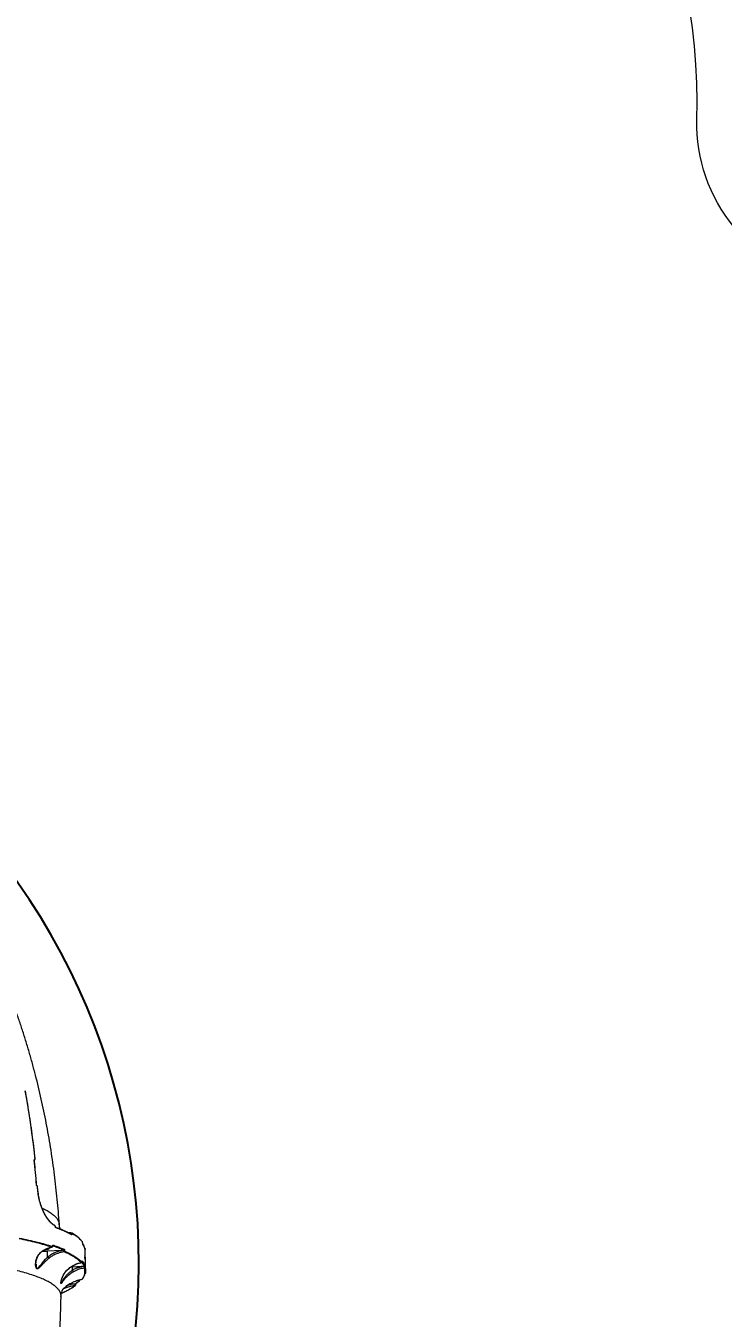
# Model space of a CAD drawing. Header units: millimetres. Extents: x -6901 to 7060, y -7557 to 6158.
# Drawn here: x -261 to 820, y 2188 to 4191 of the extents above; entities that cross this region are included whole.
import ezdxf

# ---------------------------------------------------------------- set-up
doc = ezdxf.new("R2010")
doc.units = ezdxf.units.MM
for name, color, linetype in [('DIKOM_ЗОНА', 80, 'Continuous'), ('DIKOM_ОБЪЕКТ', 7, 'Continuous'), ('DIKOM_РАЗМЕР_ЗОНА', 7, 'Continuous'), ('DIKOM_РАЗМЕР_ОБЪЕКТА', 7, 'Continuous')]:
    doc.layers.add(name, color=color, linetype=linetype)
doc.styles.add('style1', font='arial.ttf', dxfattribs={"width": 0.8})
doc.dimstyles.new('1-50', dxfattribs={"dimtxt": 300, "dimasz": 200, "dimexe": 100, "dimexo": 0, "dimgap": 100, "dimtad": 1, "dimtxsty": 'style1', "dimcen": 200, "dimclrd": 7, "dimclre": 7, "dimclrt": 7, "dimadec": 1, "dimazin": 2, "dimtfac": 1, "dimtmove": 0, "dimatfit": 2, "dimfxl": 0, "dimlwd": 25, "dimlwe": 18, "dimarcsym": 0})

# ---------------------------------------------------------------- blocks, each defined once
blk = doc.blocks.new('*D2')
at = {"layer": 'Defpoints', "color": 0, "transparency": 16777216}
for p in [(-1102.7, 4151.2), (-5819.2, -4492.4), (4721.2, -4492.4)]:
    blk.add_point(p, dxfattribs=at)
at = {"layer": 'DIKOM_РАЗМЕР_ОБЪЕКТА', "color": 7, "lineweight": 18, "transparency": 16777216}
for p, q in [((-1102.7, 4151.2), (-5919.2, 4151.2)), ((4721.2, -4492.4), (-5919.2, -4492.4))]:
    blk.add_line(p, q, dxfattribs=at)
at = {"layer": 'DIKOM_РАЗМЕР_ОБЪЕКТА', "color": 7, "lineweight": 25, "transparency": 16777216}
blk.add_line((-5819.2, 3951.2), (-5819.2, -4292.4), dxfattribs=at)
at = {"layer": 'DIKOM_РАЗМЕР_ОБЪЕКТА', "color": 7, "transparency": 16777216}
for points in [[(-5852.6, 3951.2), (-5785.9, 3951.2), (-5819.2, 4151.2)], [(-5852.6, -4292.4), (-5785.9, -4292.4), (-5819.2, -4492.4)]]:
    blk.add_solid(points, dxfattribs=at)
at = {"layer": 'DIKOM_РАЗМЕР_ОБЪЕКТА', "color": 7, "transparency": 16777216, "insert": (-6072.4, -170.6), "char_height": 300, "attachment_point": 5, "rotation": 90, "style": 'style1'}
blk.add_mtext('8650', dxfattribs=at)
blk = doc.blocks.new('*D3')
at = {"layer": 'Defpoints', "color": 0, "transparency": 16777216}
for p in [(-1553.3, 6158.3), (-6450.9, -6312.9), (5659.9, -6312.9)]:
    blk.add_point(p, dxfattribs=at)
at = {"layer": 'DIKOM_РАЗМЕР_ЗОНА', "color": 7, "lineweight": 18, "transparency": 16777216}
for p, q in [((-1553.3, 6158.3), (-6550.9, 6158.3)), ((5659.9, -6312.9), (-6550.9, -6312.9))]:
    blk.add_line(p, q, dxfattribs=at)
at = {"layer": 'DIKOM_РАЗМЕР_ЗОНА', "color": 7, "lineweight": 25, "transparency": 16777216}
blk.add_line((-6450.9, 5958.3), (-6450.9, -6112.9), dxfattribs=at)
at = {"layer": 'DIKOM_РАЗМЕР_ЗОНА', "color": 7, "transparency": 16777216}
for points in [[(-6484.2, 5958.3), (-6417.5, 5958.3), (-6450.9, 6158.3)], [(-6484.2, -6112.9), (-6417.5, -6112.9), (-6450.9, -6312.9)]]:
    blk.add_solid(points, dxfattribs=at)
at = {"layer": 'DIKOM_РАЗМЕР_ЗОНА', "color": 7, "transparency": 16777216, "insert": (-6704, -77.3), "char_height": 300, "attachment_point": 5, "rotation": 90, "style": 'style1'}
blk.add_mtext('12500', dxfattribs=at)

msp = doc.modelspace()

# ---------------------------------------------------------------- linework, layer by layer
at = {"layer": 'DIKOM_ЗОНА', "color": 3, "lineweight": 15}
msp.add_lwpolyline([(836.141, 3879.309, -0.18046022), (778.849, 4044.42, 0.23094504), (412.578, 4841.278), (-919.81, 5932.058, 0.4154093), (-2329.625, 5788.584), (-5252.728, 2188.138, 0.17215576), (-5588.199, 1242.689), (-5588.199, -1083.325, 0.44552293), (-4482.694, -2077.743, -0.44552293), (-4206.318, -2326.348), (-4206.318, -3472.325, 0.41421356), (-3206.318, -4472.325), (675.366, -4472.325, -0.09545839), (1046.918, -4543.912)], format="xyb", dxfattribs=at)
at = {"layer": 'DIKOM_ОБЪЕКТ', "color": 7, "linetype": 'Continuous', "lineweight": 15}
for p, q in [((-247.69, 2433.055), (-247.335, 2433.321)), ((-247.22, 2433.48), (-247.589, 2433.356)), ((-247.408, 2433.337), (-247.216, 2433.479)), ((-242.366, 2388.293), (-242.588, 2391.403)), ((-242.366, 2388.28), (-242.366, 2388.293)), ((-216.365, 2332.225), (-216.313, 2332.202)), ((-208.518, 2328.55), (-208.404, 2328.433)), ((-189.301, 2320.09), (-189.329, 2320.105)), ((-173.273, 2306.821), (-173.291, 2306.844)), ((-227.482, 2292.916), (-205.956, 2293.895)), ((-205.886, 2293.311), (-227.411, 2292.331)), ((-227.193, 2283.064), (-227.411, 2292.331)), ((-220.571, 2298.444), (-220.836, 2298.441)), ((-219.223, 2300.398), (-219.223, 2300.388)), ((-245.123, 2271.778), (-245.092, 2271.038)), ((-190.488, 2268.02), (-188.761, 2268.078)), ((-188.761, 2268.078), (-174.944, 2268.707)), ((-174.874, 2268.123), (-188.691, 2267.494)), ((-188.582, 2262.87), (-188.691, 2267.494)), ((-175.179, 2274.393), (-175.326, 2274.395)), ((-174.944, 2268.707), (-170.32, 2268.911)), ((-174.16, 2276.316), (-174.158, 2276.402)), ((-206.383, 2243.509), (-206.376, 2243.423)), ((-175.081, 2248.449), (-173.806, 2248.639)), ((-190.117, 2240.923), (-194.087, 2240.743)), ((-193.097, 2241.376), (-190.187, 2241.508))]:
    msp.add_line(p, q, dxfattribs=at)
at = {"layer": 'DIKOM_ОБЪЕКТ', "color": 7, "linetype": 'Continuous', "lineweight": 15, "flags": 128}
for points in [[(-246.677, 2435.728), (-248.13, 2448.978), (-249.709, 2462.191), (-251.412, 2475.364), (-253.241, 2488.497), (-255.194, 2501.589), (-257.272, 2514.636), (-259.474, 2527.637), (-261.8, 2540.591)], [(-244.37, 2394.772), (-244.738, 2399.579), (-245.121, 2404.382), (-245.522, 2409.181), (-245.938, 2413.975), (-246.371, 2418.766), (-246.82, 2423.552), (-247.286, 2428.334), (-247.767, 2433.112)], [(-247.555, 2433.263), (-247.546, 2433.266), (-247.408, 2433.337)], [(-244.197, 2394.659), (-244.198, 2394.66), (-244.22, 2394.702), (-244.278, 2394.74), (-244.37, 2394.772)], [(-242.535, 2388.403), (-242.562, 2388.792), (-242.59, 2389.181), (-242.617, 2389.57), (-242.645, 2389.959), (-242.673, 2390.348), (-242.701, 2390.737), (-242.729, 2391.125), (-242.757, 2391.514)], [(-242.366, 2388.293), (-242.366, 2388.293), (-242.387, 2388.334), (-242.444, 2388.371), (-242.535, 2388.403)], [(-214.832, 2329.761), (-214.847, 2329.764), (-214.935, 2329.761)], [(-245.092, 2271.038), (-245.015, 2269.217), (-244.758, 2267.821), (-244.355, 2266.6), (-243.762, 2265.725), (-243.54, 2265.571), (-242.803, 2265.497), (-242.618, 2265.558), (-241.731, 2266.136), (-240.838, 2267.031), (-239.007, 2269.267), (-236.324, 2272.731), (-233.388, 2276.366), (-230.41, 2279.738), (-227.193, 2283.052), (-227.19, 2283.055), (-227.19, 2283.055)], [(-230.228, 2295.071), (-229.497, 2295.068), (-228.222, 2295.12), (-227.031, 2295.238), (-226.022, 2295.413), (-225.276, 2295.63), (-224.854, 2295.873), (-224.789, 2296.121), (-225.087, 2296.354), (-225.724, 2296.554), (-226.497, 2296.686)], [(-188.691, 2267.494), (-191.11, 2267.421), (-191.355, 2267.417)], [(-174.176, 2276.379), (-174.162, 2276.326), (-174.162, 2276.317)], [(-184.211, 2238.837), (-184.216, 2238.833), (-184.247, 2238.813)], [(-183.4, 2241.183), (-183.365, 2241.188), (-183.365, 2241.188)]]:
    msp.add_lwpolyline(points, dxfattribs=at)
at = {"layer": 'DIKOM_ОБЪЕКТ', "color": 7, "linetype": 'Continuous', "lineweight": 15}
for centre, radius, start, end in [((-247.777, 2432.91), 0.202, 24.96922, 87.123206), ((-248.056, 2433.455), 0.476, 350.93684, 48.523054), ((-248.274, 2434.19), 1.079, 309.383447, 12.400068), ((-246.688, 2435.531), 0.198, 24.339764, 86.932787), ((-244.3, 2393.206), 0.741, 355.154119, 58.851069), ((-242.767, 2391.314), 0.201, 26.864211, 87.147766), ((-222.153, 2335.649), 0.674, 349.931898, 49.901881), ((-216.716, 2331.465), 0.84, 357.740911, 61.362165), ((-214.873, 2328.174), 0.882, 359.731112, 67.09334), ((-191.11, 2317.632), 0.916, 0.975729, 61.251097), ((-190.063, 2317.9), 0.826, 46.721598, 78.692161), ((-189.763, 2319.296), 0.918, 1.162377, 59.812996), ((-174.036, 2306.248), 0.954, 2.008282, 36.89432), ((-173.517, 2303.146), 0.959, 1.954645, 26.257417), ((-231.129, 2373.919), 81.673, 267.345108, 272.609366), ((-231.095, 2373.375), 80.54, 267.850691, 272.571432), ((-229.443, 2292.383), 2.032, 358.536641, 15.201402), ((-221.102, 2299.474), 1.067, 284.426201, 2.468431), ((-219.418, 2300.369), 0.197, 8.620449, 67.75704), ((-219.753, 2301.54), 1.096, 300.663813, 1.881346), ((-207.915, 2293.363), 2.03, 358.521898, 15.204633), ((-202.659, 2295.085), 1.049, 278.24957, 1.827636), ((-201.193, 2284.744), 8.843, 88.656621, 95.318671), ((-201.431, 2292.049), 1.053, 281.259621, 1.562893), ((-169.36, 2295.404), 0.265, 15.600017, 69.837951), ((-190.723, 2267.545), 2.033, 358.539358, 15.198685), ((-175.437, 2275.412), 1.023, 276.249005, 0.331099), ((-176.903, 2268.175), 2.03, 358.51944, 15.207091), ((-174.946, 2277.343), 1.007, 325.070718, 0.654434), ((-169.867, 2260.415), 7.997, 85.405034, 93.320266), ((-170.35, 2269.915), 1.005, 271.732524, 0.217226), ((-170.116, 2266.843), 1.003, 274.411744, 0.149665), ((-173.88, 2249.663), 0.956, 271.938043, 322.096413), ((-192.146, 2240.976), 2.03, 358.51899, 15.20477), ((-184.732, 2239.579), 0.907, 270.638788, 302.317024), ((-184.667, 2228.402), 12.852, 84.187551, 89.134842), ((-183.903, 2242.698), 0.913, 268.079118, 305.481384)]:
    msp.add_arc(centre, radius, start, end, dxfattribs=at)
for points, knots in [([(-209.081, 2333.695), (-209.193, 2335.43), (-209.72, 2343.569), (-210.871, 2358.084), (-212.633, 2377.218), (-214.689, 2396.296), (-217.024, 2415.314), (-219.641, 2434.265), (-222.539, 2453.146), (-225.718, 2471.95), (-229.178, 2490.671), (-232.917, 2509.305), (-236.934, 2527.845), (-241.23, 2546.287), (-245.802, 2564.624), (-250.65, 2582.853), (-255.773, 2600.966), (-261.169, 2618.958), (-266.837, 2636.825), (-272.776, 2654.56), (-278.983, 2672.159), (-285.457, 2689.616), (-292.198, 2706.925), (-299.2, 2724.082), (-306.466, 2741.081), (-313.987, 2757.919), (-321.775, 2774.584), (-327.443, 2786.267), (-330.517, 2792.391), (-330.851, 2793.056)], [0, 0, 0, 0, 0.0107126, 0.05027212, 0.08983364, 0.12938865, 0.16893605, 0.20847464, 0.24800364, 0.28752182, 0.32702782, 0.36652026, 0.40599722, 0.4454582, 0.48490106, 0.52432465, 0.56372685, 0.60310627, 0.64246108, 0.6817893, 0.72108939, 0.76036006, 0.79959834, 0.83880309, 0.87797215, 0.91710416, 0.95619667, 0.99524845, 1, 1, 1, 1]), ([(-246.508, 2435.613), (-246.861, 2438.916), (-247.886, 2448.496), (-249.776, 2464.295), (-252.259, 2482.981), (-254.997, 2501.582), (-257.935, 2519.77), (-260.203, 2532.71), (-261.45, 2539.488), (-261.63, 2540.466)], [0, 0, 0, 0, 0.09344213, 0.27094743, 0.44845615, 0.62596277, 0.80347013, 0.97163595, 1, 1, 1, 1]), ([(-247.767, 2433.112), (-247.773, 2433.184), (-247.794, 2433.434), (-247.763, 2433.655), (-247.741, 2433.812)], [0, 0, 0, 0, 0.28803266, 1, 1, 1, 1]), ([(-247.741, 2433.812), (-247.712, 2433.914), (-247.649, 2434.137), (-247.471, 2434.369), (-247.304, 2434.404), (-247.22, 2434.422)], [0, 0, 0, 0, 0.29862102, 0.64901547, 1, 1, 1, 1]), ([(-247.59, 2432.993), (-247.595, 2433.04), (-247.61, 2433.164), (-247.6, 2433.307), (-247.588, 2433.36), (-247.584, 2433.379)], [0, 0, 0, 0, 0.285354, 0.75281028, 1, 1, 1, 1]), ([(-244.197, 2394.659), (-244.454, 2397.989), (-245.197, 2407.643), (-246.332, 2420.422), (-247.279, 2429.852), (-247.594, 2432.995)], [0, 0, 0, 0, 0.2597888, 0.75329963, 1, 1, 1, 1]), ([(-247.584, 2433.381), (-247.583, 2433.39), (-247.577, 2433.43), (-247.564, 2433.451), (-247.569, 2433.441), (-247.57, 2433.44)], [0, 0, 0, 0, 0.21010837, 0.93091771, 1, 1, 1, 1]), ([(-247.233, 2433.493), (-247.135, 2433.565), (-246.89, 2433.747), (-246.642, 2434.212), (-246.471, 2434.84), (-246.498, 2435.345), (-246.512, 2435.612)], [0, 0, 0, 0, 0.15767117, 0.39337085, 0.67994319, 1, 1, 1, 1]), ([(-247.22, 2434.422), (-247.136, 2434.439), (-246.969, 2434.474), (-246.784, 2434.724), (-246.673, 2435.093), (-246.653, 2435.455), (-246.673, 2435.676), (-246.677, 2435.728)], [0, 0, 0, 0, 0.22495407, 0.44956802, 0.68032622, 0.92385525, 1, 1, 1, 1]), ([(-243.561, 2393.144), (-243.576, 2393.152), (-243.686, 2393.216), (-243.888, 2393.406), (-244.127, 2393.795), (-244.305, 2394.271), (-244.348, 2394.605), (-244.37, 2394.772)], [0, 0, 0, 0, 0.03727958, 0.27822024, 0.51899829, 0.75954971, 1, 1, 1, 1]), ([(-243.89, 2393.826), (-243.891, 2393.827), (-243.893, 2393.828), (-243.945, 2393.886), (-244.02, 2394.007), (-244.1, 2394.187), (-244.169, 2394.418), (-244.188, 2394.578), (-244.198, 2394.661)], [0, 0, 0, 0, 0.11498033, 0.25936666, 0.42020363, 0.59741532, 0.79123554, 1, 1, 1, 1]), ([(-242.595, 2391.404), (-242.596, 2391.445), (-242.606, 2391.772), (-242.77, 2392.415), (-243.152, 2393.164), (-243.55, 2393.65), (-243.847, 2393.779), (-243.917, 2393.81)], [0, 0, 0, 0, 0.04188951, 0.33436336, 0.63744363, 0.91500793, 1, 1, 1, 1]), ([(-242.757, 2391.514), (-242.779, 2391.681), (-242.821, 2392.015), (-242.998, 2392.492), (-243.235, 2392.882), (-243.437, 2393.071), (-243.547, 2393.135), (-243.561, 2393.144)], [0, 0, 0, 0, 0.24040555, 0.48101457, 0.72188539, 0.96283069, 1, 1, 1, 1]), ([(-221.489, 2335.531), (-222.511, 2336.571), (-224.555, 2338.653), (-227.428, 2342.465), (-230.07, 2346.602), (-232.457, 2350.977), (-234.676, 2355.717), (-236.682, 2360.78), (-238.448, 2366.089), (-239.949, 2371.577), (-241.139, 2377.175), (-242.044, 2382.818), (-242.371, 2386.543), (-242.535, 2388.403)], [0, 0, 0, 0, 0.10096868, 0.20193584, 0.29033641, 0.37902305, 0.46742193, 0.55611384, 0.6450898, 0.73378014, 0.82242382, 0.91135126, 1, 1, 1, 1]), ([(-221.684, 2336.21), (-221.765, 2336.282), (-222.46, 2336.906), (-223.779, 2338.343), (-225.623, 2340.527), (-227.443, 2342.99), (-229.219, 2345.677), (-230.932, 2348.573), (-232.564, 2351.653), (-234.1, 2354.892), (-235.526, 2358.263), (-236.833, 2361.755), (-238.021, 2365.363), (-239.09, 2369.09), (-240.033, 2372.919), (-240.841, 2376.823), (-241.502, 2380.77), (-242.008, 2384.606), (-242.212, 2387.1), (-242.308, 2388.286)], [0, 0, 0, 0, 0.00818753, 0.0707725, 0.13368769, 0.19677267, 0.25979512, 0.32256954, 0.38495793, 0.4468633, 0.50823802, 0.56895927, 0.62989334, 0.69145697, 0.75361378, 0.816279, 0.87932921, 0.94261684, 1, 1, 1, 1]), ([(-235.751, 2358.936), (-234.85, 2358.536), (-231.265, 2356.947), (-226.046, 2354.027), (-220.17, 2350.184), (-215.528, 2346.218), (-212.082, 2342.223), (-209.99, 2338.211), (-209.038, 2335.374), (-209.124, 2333.86), (-209.134, 2333.692)], [0, 0, 0, 0, 0.05122745, 0.20390758, 0.36102663, 0.51827343, 0.67539229, 0.82808142, 0.98088785, 1, 1, 1, 1]), ([(-216.336, 2332.271), (-216.545, 2332.369), (-217.332, 2332.74), (-218.751, 2333.694), (-220.333, 2334.895), (-221.317, 2335.837), (-221.69, 2336.194)], [0, 0, 0, 0, 0.12164396, 0.45846467, 0.79519463, 1, 1, 1, 1]), ([(-215.877, 2331.432), (-216.797, 2331.95), (-218.65, 2332.993), (-220.538, 2334.681), (-221.489, 2335.531)], [0, 0, 0, 0, 0.49649136, 1, 1, 1, 1]), ([(-214.837, 2329.762), (-214.876, 2329.991), (-214.96, 2330.479), (-215.26, 2331.165), (-215.695, 2331.75), (-216.055, 2332.118), (-216.307, 2332.195), (-216.316, 2332.198)], [0, 0, 0, 0, 0.2064941, 0.44062293, 0.70667442, 0.99002764, 1, 1, 1, 1]), ([(-214.935, 2329.761), (-214.962, 2329.917), (-215.017, 2330.228), (-215.204, 2330.698), (-215.491, 2331.164), (-215.739, 2331.336), (-215.877, 2331.432)], [0, 0, 0, 0, 0.1848908, 0.36860751, 0.65007762, 1, 1, 1, 1]), ([(-213.99, 2328.17), (-214.015, 2328.179), (-214.164, 2328.239), (-214.416, 2328.448), (-214.681, 2328.868), (-214.857, 2329.312), (-214.909, 2329.611), (-214.935, 2329.761)], [0, 0, 0, 0, 0.06392127, 0.38857598, 0.64559682, 0.82231539, 1, 1, 1, 1]), ([(-214.576, 2328.994), (-214.545, 2328.985), (-214.465, 2328.961), (-214.527, 2328.982), (-214.638, 2329.138), (-214.742, 2329.367), (-214.805, 2329.579), (-214.824, 2329.71), (-214.831, 2329.762)], [0, 0, 0, 0, 0.15188814, 0.39450919, 0.63253299, 0.79880485, 0.91948258, 1, 1, 1, 1]), ([(-190.676, 2318.424), (-190.822, 2318.51), (-192.148, 2319.286), (-194.939, 2320.723), (-199.06, 2322.729), (-203.487, 2324.695), (-208.211, 2326.623), (-211.912, 2328.053), (-214.127, 2328.83), (-214.576, 2328.988)], [0, 0, 0, 0, 0.02307805, 0.21005672, 0.39649763, 0.58218375, 0.76735014, 0.95283147, 1, 1, 1, 1]), ([(-190.194, 2317.648), (-190.405, 2317.765), (-191.455, 2318.351), (-194.295, 2319.866), (-199.027, 2322.164), (-205.766, 2325.103), (-211.048, 2327.072), (-213.99, 2328.17)], [0, 0, 0, 0, 0.03216668, 0.16083432, 0.41839539, 0.67595628, 1, 1, 1, 1]), ([(-207.342, 2326.249), (-207.567, 2326.819), (-208.023, 2327.973), (-208.585, 2330.088), (-208.955, 2332.065), (-209.015, 2333.288), (-209.035, 2333.693)], [0, 0, 0, 0, 0.2783212, 0.56300659, 0.85572327, 1, 1, 1, 1]), ([(-207.616, 2326.361), (-207.719, 2326.563), (-208.026, 2327.163), (-208.365, 2327.995), (-208.442, 2328.286), (-208.479, 2328.424)], [0, 0, 0, 0, 0.21025422, 0.62704027, 1, 1, 1, 1]), ([(-208.404, 2328.433), (-208.401, 2328.431), (-208.361, 2328.393), (-208.038, 2327.697), (-207.589, 2326.741), (-207.362, 2326.257)], [0, 0, 0, 0, 0.03013971, 0.50887178, 1, 1, 1, 1]), ([(-220.836, 2298.441), (-224.468, 2299.589), (-231.731, 2301.886), (-243.945, 2305.166), (-257.035, 2308.328), (-266.591, 2310.304), (-271.369, 2311.292)], [0, 0, 0, 0, 0.24859595, 0.49719376, 0.74859709, 1, 1, 1, 1]), ([(-270.688, 2312.402), (-265.951, 2311.423), (-256.478, 2309.465), (-243.389, 2306.31), (-231.083, 2303.013), (-223.718, 2300.684), (-220.036, 2299.52)], [0, 0, 0, 0, 0.24859761, 0.49719359, 0.7485973, 1, 1, 1, 1]), ([(-189.811, 2320.238), (-190.23, 2320.29), (-192.205, 2320.533), (-194.476, 2320.963), (-196.318, 2321.437), (-196.607, 2321.512)], [0, 0, 0, 0, 0.18474987, 0.87197746, 1, 1, 1, 1]), ([(-191.535, 2318.902), (-191.202, 2318.862), (-190.657, 2318.797), (-190.113, 2318.735), (-189.901, 2318.711)], [0, 0, 0, 0, 0.61069577, 1, 1, 1, 1]), ([(-190.92, 2318.513), (-190.776, 2318.493), (-190.527, 2318.458), (-190.218, 2318.497), (-190.031, 2318.56), (-189.945, 2318.632), (-189.914, 2318.676), (-189.904, 2318.701), (-189.901, 2318.711)], [0, 0, 0, 0, 0.39533483, 0.68166725, 0.87164591, 0.9429585, 0.97684426, 1, 1, 1, 1]), ([(-189.496, 2318.502), (-189.497, 2318.471), (-189.503, 2318.328), (-189.542, 2318.068), (-189.646, 2317.791), (-189.86, 2317.548), (-190.061, 2317.608), (-190.194, 2317.648)], [0, 0, 0, 0, 0.03494867, 0.16204839, 0.33628121, 0.55914995, 1, 1, 1, 1]), ([(-189.901, 2318.711), (-189.901, 2318.759), (-189.903, 2318.986), (-189.9, 2319.398), (-189.884, 2319.859), (-189.855, 2320.213), (-189.827, 2320.226), (-189.812, 2320.233)], [0, 0, 0, 0, 0.04811439, 0.22519444, 0.44863967, 0.70707628, 1, 1, 1, 1]), ([(-189.313, 2320.069), (-189.382, 2320.12), (-189.519, 2320.221), (-189.713, 2320.231), (-189.811, 2320.236)], [0, 0, 0, 0, 0.49911321, 1, 1, 1, 1]), ([(-188.845, 2319.315), (-188.97, 2319.354), (-189.156, 2319.412), (-189.356, 2319.182), (-189.454, 2318.919), (-189.49, 2318.669), (-189.495, 2318.531), (-189.496, 2318.502)], [0, 0, 0, 0, 0.44561301, 0.66234487, 0.83649898, 0.96576226, 1, 1, 1, 1]), ([(-173.338, 2306.808), (-173.42, 2306.93), (-174.009, 2307.799), (-175.406, 2309.391), (-177.549, 2311.585), (-180.034, 2313.755), (-182.829, 2315.9), (-185.9, 2318.012), (-188.199, 2319.394), (-189.342, 2320.081)], [0, 0, 0, 0, 0.02621287, 0.18750946, 0.34968854, 0.51242691, 0.67545737, 0.8385807, 1, 1, 1, 1]), ([(-173.083, 2306.282), (-173.969, 2307.39), (-175.743, 2309.607), (-179.363, 2312.887), (-183.627, 2316.133), (-187.106, 2318.254), (-188.845, 2319.315)], [0, 0, 0, 0, 0.24909702, 0.49819404, 0.74909749, 1, 1, 1, 1]), ([(-172.982, 2306.069), (-173.017, 2306.215), (-173.074, 2306.45), (-173.169, 2306.697), (-173.264, 2306.8), (-173.279, 2306.816)], [0, 0, 0, 0, 0.58037327, 0.93329987, 1, 1, 1, 1]), ([(-172.815, 2304.716), (-172.827, 2304.882), (-172.85, 2305.212), (-172.905, 2305.645), (-172.952, 2305.853), (-173, 2306.111), (-173.041, 2306.215), (-173.075, 2306.269), (-173.083, 2306.282)], [0, 0, 0, 0, 0.22109859, 0.44184031, 0.62753273, 0.67449385, 0.92513111, 1, 1, 1, 1]), ([(-172.656, 2303.559), (-172.656, 2303.558), (-172.654, 2303.553), (-172.67, 2303.604), (-172.699, 2303.737), (-172.742, 2304.002), (-172.786, 2304.39), (-172.81, 2304.739), (-172.817, 2304.927), (-172.818, 2304.965)], [0, 0, 0, 0, 0.03106984, 0.13167988, 0.278414, 0.46954979, 0.69968532, 0.93806973, 1, 1, 1, 1]), ([(-172.559, 2303.179), (-172.566, 2303.19), (-172.597, 2303.242), (-172.654, 2303.421), (-172.722, 2303.78), (-172.78, 2304.224), (-172.803, 2304.552), (-172.815, 2304.716)], [0, 0, 0, 0, 0.07333945, 0.32252991, 0.55506335, 0.77738831, 1, 1, 1, 1]), ([(-170.452, 2299.528), (-170.541, 2299.761), (-170.918, 2300.748), (-171.64, 2302.07), (-172.394, 2303.147), (-172.635, 2303.491)], [0, 0, 0, 0, 0.17409327, 0.7354197, 1, 1, 1, 1]), ([(-170.401, 2299.188), (-170.474, 2299.405), (-170.923, 2300.746), (-171.813, 2302.069), (-172.559, 2303.179)], [0, 0, 0, 0, 0.16134661, 1, 1, 1, 1]), ([(-225.387, 2280.864), (-226.567, 2279.844), (-228.958, 2277.775), (-232.332, 2274.521), (-235.541, 2271.202), (-238.263, 2268.251), (-240.234, 2266.244), (-241.586, 2265.158), (-242.644, 2264.605), (-243.75, 2264.658), (-244.58, 2265.643), (-245.107, 2267.008), (-245.606, 2269.178), (-245.807, 2272.532), (-245.355, 2276.906), (-244.154, 2281.314), (-242.323, 2285.136), (-240.015, 2288.32), (-238.024, 2290.335), (-236.682, 2291.37), (-236.318, 2291.651)], [0, 0, 0, 0, 0.07040376, 0.14270325, 0.21955946, 0.29796543, 0.355593, 0.38486697, 0.41496607, 0.44912108, 0.48867977, 0.51726248, 0.54652109, 0.62402105, 0.70369743, 0.7828122, 0.86400485, 0.92046689, 0.97841278, 1, 1, 1, 1]), ([(-245.203, 2271.021), (-245.22, 2271.53), (-245.258, 2272.721), (-245.097, 2274.874), (-244.727, 2277.419), (-244.026, 2280.154), (-243.051, 2282.714), (-241.919, 2284.956), (-240.603, 2286.932), (-239.028, 2288.78), (-237.432, 2290.333), (-236.289, 2291.179), (-235.844, 2291.507)], [0, 0, 0, 0, 0.07158701, 0.16739343, 0.28525053, 0.41424448, 0.53715673, 0.6388114, 0.73434098, 0.83596944, 0.93621833, 1, 1, 1, 1]), ([(-236.318, 2291.651), (-234.403, 2292.927), (-231.249, 2295.027), (-226.465, 2297.014), (-223.215, 2297.979), (-221.32, 2298.347), (-220.836, 2298.441)], [0, 0, 0, 0, 0.39578406, 0.65163503, 0.91099684, 1, 1, 1, 1]), ([(-236.318, 2291.651), (-236.298, 2291.644), (-236.209, 2291.61), (-236.07, 2291.577), (-236.012, 2291.636), (-235.984, 2291.665)], [0, 0, 0, 0, 0.13447208, 0.58825847, 1, 1, 1, 1]), ([(-235.938, 2291.599), (-235.322, 2292.049), (-233.798, 2293.165), (-231.21, 2294.655), (-228.213, 2296.101), (-225.11, 2297.245), (-222.544, 2297.994), (-221.015, 2298.245), (-220.553, 2298.321)], [0, 0, 0, 0, 0.13101374, 0.32456385, 0.51989966, 0.7166962, 0.91448597, 1, 1, 1, 1]), ([(-227.193, 2283.064), (-225.465, 2284.422), (-221.968, 2287.169), (-216.514, 2290.022), (-211.26, 2292.032), (-207.842, 2292.926), (-206.033, 2293.282), (-205.886, 2293.311)], [0, 0, 0, 0, 0.27543498, 0.557083, 0.76779905, 0.98114024, 1, 1, 1, 1]), ([(-227.19, 2283.055), (-227.191, 2283.056), (-227.193, 2283.059), (-227.193, 2283.062), (-227.193, 2283.064)], [0, 0, 0, 0, 0.41455702, 1, 1, 1, 1]), ([(-225.387, 2280.864), (-225.398, 2280.881), (-225.473, 2280.984), (-225.688, 2281.262), (-226.112, 2281.785), (-226.641, 2282.418), (-227.007, 2282.842), (-227.19, 2283.055)], [0, 0, 0, 0, 0.0428886, 0.26797379, 0.5119968, 0.75600274, 1, 1, 1, 1]), ([(-201.226, 2291.016), (-202.688, 2290.831), (-205.723, 2290.448), (-210.253, 2289.265), (-215.192, 2287.414), (-220.385, 2284.741), (-223.707, 2282.166), (-225.387, 2280.864)], [0, 0, 0, 0, 0.16654294, 0.34554971, 0.5267579, 0.76078139, 1, 1, 1, 1]), ([(-220.566, 2298.42), (-220.557, 2298.42), (-220.364, 2298.417), (-220.026, 2298.614), (-219.638, 2298.975), (-219.373, 2299.501), (-219.231, 2299.991), (-219.239, 2300.326), (-219.241, 2300.399)], [0, 0, 0, 0, 0.0109625, 0.22464262, 0.41996784, 0.64604959, 0.92242424, 1, 1, 1, 1]), ([(-220.036, 2299.52), (-219.955, 2299.51), (-219.792, 2299.489), (-219.58, 2299.672), (-219.423, 2299.993), (-219.358, 2300.319), (-219.345, 2300.515), (-219.343, 2300.551)], [0, 0, 0, 0, 0.23636978, 0.47261915, 0.70914661, 0.94587914, 1, 1, 1, 1]), ([(-219.343, 2300.551), (-219.341, 2300.587), (-219.328, 2300.781), (-219.264, 2301.106), (-219.108, 2301.425), (-218.898, 2301.608), (-218.738, 2301.587), (-218.658, 2301.576)], [0, 0, 0, 0, 0.05355702, 0.28979981, 0.52640907, 0.76313662, 1, 1, 1, 1]), ([(-202.508, 2294.048), (-205.131, 2295.144), (-210.301, 2297.305), (-216.289, 2299.372), (-219.239, 2300.391)], [0, 0, 0, 0, 0.50727607, 1, 1, 1, 1]), ([(-219.22, 2300.388), (-219.218, 2300.428), (-219.213, 2300.533), (-219.188, 2300.65), (-219.163, 2300.717), (-219.164, 2300.715), (-219.164, 2300.714)], [0, 0, 0, 0, 0.21002566, 0.53828756, 0.83472959, 1, 1, 1, 1]), ([(-218.658, 2301.576), (-218.342, 2301.47), (-216.764, 2300.94), (-212.968, 2299.618), (-207.482, 2297.584), (-203.569, 2295.941), (-201.611, 2295.119)], [0, 0, 0, 0, 0.05076865, 0.25385011, 0.6266956, 1, 1, 1, 1]), ([(-205.956, 2293.895), (-205.21, 2293.929), (-204.061, 2293.98), (-202.911, 2294.03), (-202.508, 2294.048)], [0, 0, 0, 0, 0.64946719, 1, 1, 1, 1]), ([(-202.013, 2293.549), (-202.096, 2293.545), (-203.388, 2293.474), (-204.678, 2293.389), (-205.886, 2293.311)], [0, 0, 0, 0, 0.06467633, 1, 1, 1, 1]), ([(-202.013, 2293.549), (-202.023, 2293.598), (-202.035, 2293.653), (-202.083, 2293.757), (-202.156, 2293.865), (-202.291, 2293.976), (-202.415, 2294.03), (-202.489, 2294.044), (-202.508, 2294.048)], [0, 0, 0, 0, 0.17221709, 0.19858719, 0.41195792, 0.64829762, 0.90853414, 1, 1, 1, 1]), ([(-201.226, 2291.016), (-201.253, 2291.037), (-201.357, 2291.119), (-201.542, 2291.417), (-201.753, 2292.001), (-201.924, 2292.738), (-201.983, 2293.279), (-202.013, 2293.549)], [0, 0, 0, 0, 0.08121585, 0.31615172, 0.54458869, 0.77180722, 1, 1, 1, 1]), ([(-201.611, 2295.119), (-201.587, 2295.107), (-201.495, 2295.059), (-201.339, 2294.88), (-201.169, 2294.526), (-201.04, 2294.079), (-201.004, 2293.75), (-200.986, 2293.585)], [0, 0, 0, 0, 0.08260021, 0.3217446, 0.55133025, 0.7756178, 1, 1, 1, 1]), ([(-175.326, 2274.395), (-176.587, 2275.663), (-179.108, 2278.198), (-184.149, 2281.934), (-190.13, 2285.61), (-195.951, 2288.633), (-199.888, 2290.412), (-201.226, 2291.016)], [0, 0, 0, 0, 0.22031053, 0.44062085, 0.66308344, 0.88554522, 1, 1, 1, 1]), ([(-200.986, 2293.585), (-200.968, 2293.422), (-200.932, 2293.097), (-200.806, 2292.656), (-200.64, 2292.31), (-200.489, 2292.136), (-200.401, 2292.09), (-200.378, 2292.078)], [0, 0, 0, 0, 0.22564184, 0.45135085, 0.68017841, 0.9175841, 1, 1, 1, 1]), ([(-200.378, 2292.078), (-199.038, 2291.472), (-195.116, 2289.701), (-189.321, 2286.694), (-183.331, 2283.022), (-178.246, 2279.266), (-175.692, 2276.701), (-174.415, 2275.418)], [0, 0, 0, 0, 0.11445437, 0.33476507, 0.55507614, 0.77753797, 1, 1, 1, 1]), ([(-169.098, 2294.553), (-169.114, 2294.681), (-169.195, 2295.322), (-169.475, 2296.872), (-170.04, 2298.284), (-170.401, 2299.188)], [0, 0, 0, 0, 0.08251183, 0.41257217, 1, 1, 1, 1]), ([(-169.962, 2285.633), (-169.507, 2284.507), (-168.604, 2282.269), (-168.704, 2280.001), (-168.753, 2278.876)], [0, 0, 0, 0, 0.50344703, 1, 1, 1, 1]), ([(-168.606, 2277.876), (-168.663, 2279.268), (-168.741, 2281.158), (-169.631, 2283.021), (-169.865, 2283.51)], [0, 0, 0, 0, 0.7370561, 1, 1, 1, 1]), ([(-169.12, 2296.367), (-169.123, 2296.392), (-169.128, 2296.436), (-169.126, 2296.23), (-169.119, 2295.916), (-169.11, 2295.623), (-169.105, 2295.475)], [0, 0, 0, 0, 0.32922136, 0.57976165, 0.78858651, 1, 1, 1, 1]), ([(-169.104, 2294.635), (-169.104, 2294.635), (-169.104, 2294.631), (-169.106, 2294.654), (-169.108, 2294.674)], [0, 0, 0, 0, 0.17628587, 1, 1, 1, 1]), ([(-169.105, 2295.475), (-169.1, 2295.321), (-169.091, 2295.014), (-169.084, 2294.688), (-169.085, 2294.501), (-169.092, 2294.502), (-169.097, 2294.548), (-169.098, 2294.553)], [0, 0, 0, 0, 0.21476547, 0.42592621, 0.68172719, 0.9641596, 1, 1, 1, 1]), ([(-168.62, 2279.861), (-168.681, 2282.565), (-168.793, 2287.495), (-168.99, 2292.416), (-169.08, 2294.637)], [0, 0, 0, 0, 0.54858711, 1, 1, 1, 1]), ([(-206.486, 2222.149), (-206.441, 2222.586), (-206.256, 2224.405), (-207.176, 2227.534), (-209.239, 2231.521), (-212.528, 2235.407), (-216.986, 2239.259), (-222.677, 2243.058), (-229.603, 2246.791), (-237.619, 2250.377), (-246.671, 2253.806), (-256.687, 2257.071), (-267.825, 2260.225), (-280.093, 2263.249), (-293.475, 2266.13), (-307.689, 2268.805), (-322.668, 2271.269), (-338.333, 2273.523), (-354.923, 2275.598), (-372.419, 2277.479), (-390.78, 2279.155), (-408.296, 2280.485), (-424.73, 2281.536), (-434.925, 2282.054), (-440.027, 2282.313)], [0, 0, 0, 0, 0.01530818, 0.06373544, 0.11083127, 0.15796334, 0.2050592, 0.2535192, 0.30201875, 0.3504787, 0.39765217, 0.44486166, 0.49203505, 0.54057201, 0.58914869, 0.6376859, 0.68497703, 0.73230429, 0.77959552, 0.82825066, 0.87694514, 0.92560059, 0.96276547, 1, 1, 1, 1]), ([(-187.046, 2260.284), (-187.873, 2259.779), (-189.542, 2258.761), (-192.355, 2256.8), (-195.387, 2254.385), (-198.643, 2251.309), (-201.607, 2247.942), (-203.596, 2245.21), (-204.81, 2243.454), (-205.569, 2242.397), (-206.167, 2241.763), (-206.511, 2241.987), (-206.6, 2243.061), (-206.344, 2245.146), (-205.68, 2247.969), (-204.484, 2251.56), (-202.505, 2255.792), (-199.915, 2259.747), (-197.88, 2261.949), (-197.162, 2262.727)], [0, 0, 0, 0, 0.04433608, 0.08958855, 0.15995392, 0.23246615, 0.32249948, 0.41521017, 0.45036038, 0.48592845, 0.5329426, 0.56642551, 0.59980584, 0.65309935, 0.71026549, 0.76866627, 0.85787781, 0.94979016, 1, 1, 1, 1]), ([(-206.401, 2243.421), (-206.402, 2243.435), (-206.405, 2243.492), (-206.397, 2243.812), (-206.334, 2244.428), (-206.187, 2245.368), (-205.914, 2246.668), (-205.462, 2248.373), (-204.77, 2250.466), (-203.798, 2252.855), (-202.582, 2255.313), (-201.091, 2257.778), (-199.352, 2260.124), (-197.952, 2261.791), (-197.102, 2262.6), (-196.978, 2262.718)], [0, 0, 0, 0, 0.01198462, 0.04693182, 0.08970521, 0.14338167, 0.20935711, 0.29348207, 0.39646044, 0.50747459, 0.62760737, 0.7422008, 0.86399466, 0.98020431, 1, 1, 1, 1]), ([(-206.376, 2243.423), (-206.371, 2243.238), (-206.356, 2242.743), (-206.057, 2242.69), (-205.526, 2243.443), (-204.846, 2244.628), (-203.746, 2246.594), (-201.936, 2249.566), (-199.255, 2253.229), (-196.268, 2256.556), (-193.496, 2259.137), (-190.904, 2261.253), (-189.338, 2262.303), (-188.581, 2262.863), (-188.58, 2262.864)], [0, 0, 0, 0, 0.03112726, 0.08294023, 0.15840661, 0.2179003, 0.27751452, 0.43653651, 0.595665, 0.72067003, 0.84549507, 0.92274782, 0.99994525, 1, 1, 1, 1]), ([(-197.162, 2262.727), (-195.886, 2263.93), (-193.639, 2266.05), (-190.076, 2268.585), (-186.07, 2270.931), (-181.153, 2273.101), (-177.283, 2273.961), (-175.326, 2274.395)], [0, 0, 0, 0, 0.20226304, 0.35640614, 0.51199411, 0.75325008, 1, 1, 1, 1]), ([(-197.162, 2262.727), (-197.152, 2262.726), (-197.089, 2262.722), (-197.063, 2262.756), (-197.04, 2262.785)], [0, 0, 0, 0, 0.15109872, 1, 1, 1, 1]), ([(-196.984, 2262.729), (-196.81, 2262.911), (-195.834, 2263.935), (-193.872, 2265.599), (-191.102, 2267.697), (-188.151, 2269.55), (-185.061, 2271.158), (-181.856, 2272.507), (-178.568, 2273.533), (-176.325, 2274.117), (-175.186, 2274.267), (-175.165, 2274.27)], [0, 0, 0, 0, 0.0288908, 0.16265522, 0.29833004, 0.43582056, 0.57488114, 0.71513966, 0.85613794, 0.99735346, 1, 1, 1, 1]), ([(-188.582, 2262.87), (-187.126, 2263.667), (-184.193, 2265.273), (-179.577, 2267.025), (-176.408, 2267.765), (-174.874, 2268.123)], [0, 0, 0, 0, 0.33721019, 0.67913402, 1, 1, 1, 1]), ([(-188.58, 2262.864), (-188.581, 2262.865), (-188.582, 2262.867), (-188.582, 2262.87), (-188.582, 2262.87)], [0, 0, 0, 0, 0.67966262, 1, 1, 1, 1]), ([(-187.046, 2260.284), (-187.051, 2260.292), (-187.074, 2260.329), (-187.161, 2260.473), (-187.376, 2260.834), (-187.731, 2261.431), (-188.152, 2262.14), (-188.437, 2262.622), (-188.58, 2262.864)], [0, 0, 0, 0, 0.03503021, 0.15523963, 0.36643266, 0.57762262, 0.78878912, 1, 1, 1, 1]), ([(-170.039, 2265.844), (-170.092, 2265.838), (-171.534, 2265.699), (-174.37, 2265.269), (-178.605, 2264.163), (-182.894, 2262.565), (-185.656, 2261.048), (-187.046, 2260.284)], [0, 0, 0, 0, 0.00889934, 0.24178633, 0.47727867, 0.73682515, 1, 1, 1, 1]), ([(-175.176, 2274.364), (-175.166, 2274.364), (-175.032, 2274.363), (-174.806, 2274.483), (-174.557, 2274.683), (-174.397, 2274.919), (-174.284, 2275.189), (-174.205, 2275.558), (-174.162, 2275.964), (-174.166, 2276.292), (-174.167, 2276.368)], [0, 0, 0, 0, 0.01036286, 0.14590717, 0.26024252, 0.36571626, 0.47798667, 0.65175504, 0.9196889, 1, 1, 1, 1]), ([(-170.33, 2268.398), (-171.641, 2268.326), (-173.156, 2268.242), (-174.669, 2268.137), (-174.874, 2268.123)], [0, 0, 0, 0, 0.86494399, 1, 1, 1, 1]), ([(-174.415, 2275.418), (-174.385, 2275.401), (-174.324, 2275.368), (-174.248, 2275.546), (-174.196, 2275.87), (-174.179, 2276.183), (-174.176, 2276.359), (-174.176, 2276.379)], [0, 0, 0, 0, 0.24867974, 0.49751469, 0.73893645, 0.97032987, 1, 1, 1, 1]), ([(-170.32, 2268.911), (-170.844, 2270.157), (-171.766, 2272.349), (-173.493, 2274.505), (-174.238, 2275.437)], [0, 0, 0, 0, 0.56808089, 1, 1, 1, 1]), ([(-174.176, 2276.379), (-174.17, 2276.551), (-174.159, 2276.885), (-174.103, 2277.223), (-174.028, 2277.405), (-173.969, 2277.371), (-173.939, 2277.354)], [0, 0, 0, 0, 0.25919999, 0.50216422, 0.75114815, 1, 1, 1, 1]), ([(-174.158, 2276.402), (-174.157, 2276.462), (-174.154, 2276.623), (-174.137, 2276.789), (-174.119, 2276.897), (-174.118, 2276.899), (-174.118, 2276.9)], [0, 0, 0, 0, 0.21828805, 0.58796842, 0.85698413, 1, 1, 1, 1]), ([(-173.939, 2277.354), (-173.831, 2277.23), (-173.293, 2276.608), (-172.073, 2275.067), (-170.521, 2272.717), (-169.737, 2270.852), (-169.345, 2269.919)], [0, 0, 0, 0, 0.05076913, 0.25385588, 0.62669822, 1, 1, 1, 1]), ([(-173.848, 2248.707), (-172.867, 2250.134), (-170.905, 2252.987), (-169.439, 2257.279), (-168.978, 2261.574), (-169.685, 2264.42), (-170.039, 2265.844)], [0, 0, 0, 0, 0.24859476, 0.49719, 0.74859501, 1, 1, 1, 1]), ([(-170.33, 2268.398), (-170.33, 2268.455), (-170.328, 2268.568), (-170.326, 2268.721), (-170.323, 2268.84), (-170.321, 2268.894), (-170.32, 2268.908), (-170.32, 2268.911)], [0, 0, 0, 0, 0.23688744, 0.47448302, 0.71251673, 0.95106073, 1, 1, 1, 1]), ([(-170.039, 2265.844), (-170.044, 2265.855), (-170.073, 2265.926), (-170.132, 2266.192), (-170.211, 2266.784), (-170.283, 2267.551), (-170.314, 2268.116), (-170.33, 2268.398)], [0, 0, 0, 0, 0.04797155, 0.28616993, 0.52426968, 0.76208785, 1, 1, 1, 1]), ([(-169.114, 2266.846), (-168.773, 2265.435), (-168.092, 2262.614), (-168.317, 2258.965), (-169.201, 2256.731), (-169.519, 2255.926)], [0, 0, 0, 0, 0.39012992, 0.78025993, 1, 1, 1, 1]), ([(-169.345, 2269.919), (-169.343, 2269.912), (-169.329, 2269.869), (-169.302, 2269.709), (-169.269, 2269.353), (-169.242, 2268.894), (-169.232, 2268.555), (-169.227, 2268.386)], [0, 0, 0, 0, 0.04889869, 0.28708677, 0.52494743, 0.76251791, 1, 1, 1, 1]), ([(-169.227, 2268.386), (-169.222, 2268.216), (-169.212, 2267.876), (-169.185, 2267.414), (-169.153, 2267.057), (-169.129, 2266.896), (-169.116, 2266.853), (-169.114, 2266.846)], [0, 0, 0, 0, 0.23771096, 0.47550347, 0.71369959, 0.95200271, 1, 1, 1, 1]), ([(-168.307, 2261.968), (-168.361, 2266.619), (-168.422, 2271.92), (-168.549, 2277.227), (-168.565, 2277.877)], [0, 0, 0, 0, 0.87744387, 1, 1, 1, 1]), ([(-202.634, 2234.089), (-200.845, 2235.715), (-197.161, 2239.063), (-191.704, 2242.421), (-187.781, 2244.45), (-185.996, 2245.14), (-185.602, 2245.292)], [0, 0, 0, 0, 0.34589324, 0.71217712, 0.9365121, 1, 1, 1, 1]), ([(-185.602, 2245.292), (-184.611, 2245.7), (-182.198, 2246.693), (-178.267, 2247.86), (-175.321, 2248.425), (-173.848, 2248.707)], [0, 0, 0, 0, 0.25875962, 0.62938011, 1, 1, 1, 1]), ([(-185.471, 2245.328), (-184.594, 2245.685), (-182.468, 2246.551), (-179.068, 2247.596), (-176.538, 2248.138), (-175.298, 2248.404)], [0, 0, 0, 0, 0.26359827, 0.63920585, 1, 1, 1, 1]), ([(-183.934, 2241.785), (-182.022, 2243.231), (-179.264, 2245.317), (-177.365, 2247.419), (-176.783, 2248.063)], [0, 0, 0, 0, 0.69347733, 1, 1, 1, 1]), ([(-183.377, 2241.96), (-182.437, 2242.667), (-180.497, 2244.126), (-178.072, 2246.214), (-176.699, 2247.601), (-176.083, 2248.224)], [0, 0, 0, 0, 0.34110891, 0.70402205, 1, 1, 1, 1]), ([(-173.816, 2248.697), (-173.822, 2248.683), (-173.832, 2248.662), (-173.844, 2248.695), (-173.848, 2248.707)], [0, 0, 0, 0, 0.65886319, 1, 1, 1, 1]), ([(-173.813, 2248.679), (-173.761, 2248.682), (-173.594, 2248.692), (-173.363, 2248.835), (-173.19, 2248.982), (-173.136, 2249.065), (-173.128, 2249.078)], [0, 0, 0, 0, 0.1814295, 0.57731322, 0.93778381, 1, 1, 1, 1]), ([(-173.189, 2249.082), (-173.161, 2249.116), (-172.498, 2249.917), (-171.498, 2251.498), (-170.279, 2253.631), (-169.762, 2254.998), (-169.541, 2255.584)], [0, 0, 0, 0, 0.01565339, 0.37435602, 0.73199611, 1, 1, 1, 1]), ([(-206.345, 2222.145), (-206.346, 2222.179), (-206.379, 2223.109), (-206.177, 2224.885), (-205.747, 2227.33), (-205.122, 2229.407), (-204.46, 2231.055), (-203.83, 2232.307), (-203.287, 2233.212), (-202.867, 2233.812), (-202.616, 2234.131), (-202.498, 2234.256), (-202.53, 2234.223), (-202.531, 2234.222)], [0, 0, 0, 0, 0.00476144, 0.1278708, 0.25389333, 0.37272309, 0.48456326, 0.59151806, 0.69561124, 0.79842865, 0.90118402, 0.99792871, 1, 1, 1, 1]), ([(-205.756, 2227.024), (-204.578, 2227.533), (-203.217, 2228.121), (-202.042, 2228.721), (-201.883, 2228.802)], [0, 0, 0, 0, 0.86510559, 1, 1, 1, 1]), ([(-196.764, 2235.998), (-196.876, 2235.958), (-197.874, 2235.596), (-199.768, 2234.841), (-201.889, 2233.889), (-203.028, 2233.245), (-203.373, 2233.05)], [0, 0, 0, 0, 0.04855633, 0.43288248, 0.8280957, 1, 1, 1, 1]), ([(-201.883, 2228.802), (-199.814, 2229.826), (-195.495, 2231.963), (-189.755, 2235.257), (-186.399, 2237.534), (-184.722, 2238.672)], [0, 0, 0, 0, 0.31515385, 0.65757712, 1, 1, 1, 1]), ([(-201.576, 2228.888), (-200.747, 2229.285), (-198.408, 2230.405), (-194.876, 2232.268), (-190.967, 2234.478), (-187.464, 2236.628), (-185.41, 2238.05), (-184.437, 2238.722)], [0, 0, 0, 0, 0.1231819, 0.34788599, 0.57277588, 0.79781319, 1, 1, 1, 1]), ([(-196.764, 2235.998), (-196.767, 2236.002), (-196.79, 2236.027), (-196.871, 2236.178), (-197.057, 2236.606), (-197.312, 2237.251), (-197.54, 2237.857), (-197.668, 2238.217), (-197.702, 2238.313)], [0, 0, 0, 0, 0.03656771, 0.23447451, 0.46202323, 0.68955365, 0.91710491, 1, 1, 1, 1]), ([(-184.722, 2238.672), (-186.593, 2238.447), (-190.685, 2237.955), (-194.625, 2236.686), (-196.764, 2235.998)], [0, 0, 0, 0, 0.45744891, 1, 1, 1, 1]), ([(-196.476, 2239.215), (-194.689, 2239.783), (-192.591, 2240.451), (-190.436, 2240.862), (-190.117, 2240.923)], [0, 0, 0, 0, 0.85168787, 1, 1, 1, 1]), ([(-190.187, 2241.508), (-189.821, 2241.525), (-187.737, 2241.618), (-185.653, 2241.71), (-183.934, 2241.785)], [0, 0, 0, 0, 0.17571794, 1, 1, 1, 1]), ([(-184.473, 2241.253), (-185.989, 2241.173), (-187.872, 2241.075), (-189.752, 2240.948), (-190.117, 2240.923)], [0, 0, 0, 0, 0.80586926, 1, 1, 1, 1]), ([(-184.722, 2238.672), (-184.711, 2238.692), (-184.665, 2238.775), (-184.593, 2239.081), (-184.522, 2239.686), (-184.478, 2240.432), (-184.474, 2240.978), (-184.473, 2241.253)], [0, 0, 0, 0, 0.07351421, 0.31983248, 0.55077028, 0.77342791, 1, 1, 1, 1]), ([(-184.473, 2241.253), (-184.459, 2241.302), (-184.444, 2241.359), (-184.39, 2241.466), (-184.307, 2241.578), (-184.16, 2241.699), (-184.03, 2241.761), (-183.952, 2241.78), (-183.934, 2241.785)], [0, 0, 0, 0, 0.15996346, 0.18650509, 0.39648668, 0.63992706, 0.91729398, 1, 1, 1, 1]), ([(-184.214, 2238.841), (-184.203, 2238.847), (-184.079, 2238.911), (-183.901, 2239.133), (-183.666, 2239.514), (-183.498, 2240.062), (-183.386, 2240.679), (-183.378, 2241.065), (-183.375, 2241.191)], [0, 0, 0, 0, 0.01511198, 0.15846922, 0.33690802, 0.60780002, 0.87214901, 1, 1, 1, 1]), ([(-183.364, 2241.188), (-183.364, 2241.205), (-183.362, 2241.336), (-183.336, 2241.59), (-183.285, 2241.88), (-183.236, 2242.058), (-183.204, 2242.13), (-183.208, 2242.122), (-183.209, 2242.121)], [0, 0, 0, 0, 0.03575984, 0.2886757, 0.55044088, 0.77032518, 0.94240757, 1, 1, 1, 1]), ([(-271.728, 1829.498), (-271.515, 1830.118), (-269.316, 1836.507), (-265.376, 1848.795), (-259.925, 1866.373), (-254.758, 1884.101), (-249.842, 1901.958), (-245.186, 1919.941), (-240.79, 1938.043), (-236.655, 1956.26), (-232.781, 1974.585), (-229.17, 1993.012), (-225.82, 2011.536), (-222.734, 2030.15), (-219.911, 2048.85), (-217.351, 2067.63), (-215.055, 2086.483), (-213.021, 2105.405), (-211.251, 2124.39), (-209.744, 2143.433), (-208.501, 2162.527), (-207.516, 2181.668), (-206.806, 2200.853), (-206.458, 2214.352), (-206.365, 2221.457), (-206.356, 2222.147)], [0, 0, 0, 0, 0.00503676, 0.0519528, 0.0989145, 0.14591738, 0.19295702, 0.24002925, 0.28712977, 0.33425514, 0.3814012, 0.42856479, 0.47574282, 0.52293194, 0.57012957, 0.6173331, 0.66454019, 0.71174798, 0.75895509, 0.80615965, 0.85336028, 0.90055609, 0.94774612, 0.99492935, 1, 1, 1, 1])]:
    msp.add_open_spline(points, degree=3, knots=knots, dxfattribs=at)
at = {"layer": 'DIKOM_РАЗМЕР_ОБЪЕКТА'}
msp.add_arc((-1105.436, 2273.364), 1019.678, 345.536441, 42.546698, dxfattribs=at)

# ---------------------------------------------------------------- dimensions: what is measured, and where the dimension line sits
at = {"layer": 'DIKOM_РАЗМЕР_ЗОНА'}
dim = msp.add_linear_dim(base=(-6450.85, -6312.937), p1=(-1553.272, 6158.285), p2=(5659.925, -6312.937), angle=90, text='12500', dimstyle='1-50', dxfattribs=at)
dim.commit()
dim.dimension.update_dxf_attribs({"geometry": '*D3', "text_midpoint": (-6450.85, -77.326), "dimtype": 160})
at = {"layer": 'DIKOM_РАЗМЕР_ОБЪЕКТА'}
dim = msp.add_linear_dim(base=(-5819.225, -4492.425), p1=(-1102.732, 4151.169), p2=(4721.24, -4492.425), angle=90, text='8650', dimstyle='1-50', dxfattribs=at)
dim.commit()
dim.dimension.update_dxf_attribs({"geometry": '*D2', "text_midpoint": (-5819.225, -170.628), "dimtype": 160})

doc.saveas('drawing.dxf')
